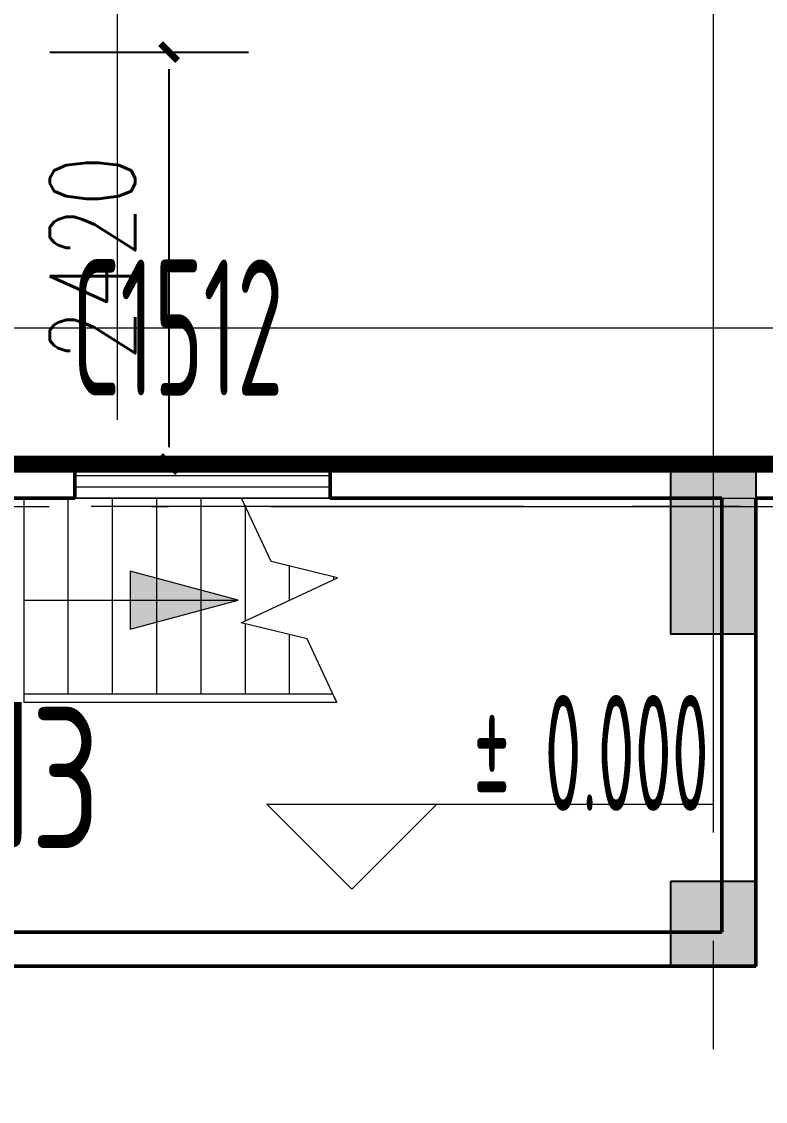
# Model space of a CAD drawing. Header units: metres. Extents: x 497148 to 498044, y 2998751 to 2999627.
# Drawn here: x 497775.37 to 497779.74, y 2999109.84 to 2999116.18 of the extents above; entities that cross this region are included whole.
import ezdxf

# ---------------------------------------------------------------- set-up
doc = ezdxf.new("R2010")
doc.units = ezdxf.units.M
for name, pattern in [('CENTER', [2, 1.25, -0.25, 0.25, -0.25]), ('DOTE', [2.4200000000000004, 2, -0.2, 0.02, -0.2]), ('ZQWS-轴网线', [4448, 2540, -636, 636, -636])]:
    doc.linetypes.add(name, pattern=pattern)
for name, color, linetype in [('A-WALL', 4, 'Continuous'), ('A-护栏', 13, 'Continuous'), ('A-楼板', 5, 'Continuous'), ('A-窗', 2, 'Continuous'), ('COLU', 2, 'Continuous'), ('DOTE', 1, 'CENTER'), ('PUB_DIM', 3, 'Continuous'), ('房间', 7, 'Continuous'), ('新建建筑', 2, 'Continuous')]:
    doc.layers.add(name, color=color, linetype=linetype)
for name, color, linetype, lineweight in [('A-WALL-可见线', 2, 'Continuous', 18), ('A-楼梯', 2, 'Continuous', 18), ('A-楼梯-面层线', 105, 'Continuous', 18), ('A-门窗号', 7, 'Continuous', 5), ('uBIM建-楼梯', 8, 'Continuous', 5), ('常规模型', 2, 'Continuous', 18), ('标高', 7, 'Continuous', 5), ('桁架-管廊', 6, 'Continuous', 0)]:
    doc.layers.add(name, color=color, linetype=linetype, lineweight=lineweight)
doc.layers.add('建筑轴线', color=1, linetype='DOTE', lineweight=15, plot=False)
doc.styles.add('_TCH_DIM_T3', font='SIMPLEX', dxfattribs={"width": 0.7058823529411765, "bigfont": 'GBCBIG'})
doc.styles.add('Hztxt-TSSDENG', font='TSSDENG', dxfattribs={"bigfont": 'Hztxt'})
doc.dimstyles.new('_TCH_ARCH&&200', dxfattribs={"dimscale": 2, "dimtxt": 280, "dimasz": 100, "dimexe": 200, "dimexo": 0, "dimgap": 100, "dimtad": 1, "dimdec": 0, "dimzin": 0, "dimdsep": 46, "dimtxsty": '_TCH_DIM_T3', "dimblk": '_ArchTick-2', "dimcen": 0.09, "dimdle": 200, "dimclrd": 256, "dimclre": 256, "dimclrt": 7, "dimazin": 2, "dimtfac": 1, "dimtdec": 0, "dimtix": 1, "dimtmove": 2, "dimatfit": 3, "dimfxl": 0, "dimtolj": 1, "dimtzin": 0, "dimarcsym": 0})

# ---------------------------------------------------------------- blocks, each defined once
blk = doc.blocks.new('新块')
at = {"layer": '建筑轴线', "ltscale": 3}
blk.add_lwpolyline([(497572.434313934, 2999113.332702593), (497785.434313934, 2999113.332702593), (497785.434313934, 2999077.832702593), (497572.434313934, 2999077.832702593)], close=True, dxfattribs=at)
at = {"layer": '新建建筑', "linetype": 'Continuous', "const_width": 0.1}
blk.add_lwpolyline([(497785.684313934, 2999077.582702593), (497572.184313934, 2999077.582702593), (497572.184313934, 2999113.582702593), (497785.684313934, 2999113.582702593)], close=True, dxfattribs=at)
at = {"layer": '桁架-管廊', "linetype": 'ByBlock', "ltscale": 0.2}
blk.add_lwpolyline([(497775.9343139335, 2999113.84316681), (497775.9343139336, 2999173.838465923), (497779.4343139341, 2999173.838465923), (497779.434313934, 2999113.84316681)], dxfattribs=at)
blk = doc.blocks.new('一层_dwg_一层-5204054-0_000平面图_118')
at = {"layer": 'COLU', "color": 0, "flags": 128}
for points in [[(237466.4961097577, 65529.47775273887), (237966.4961097577, 65529.47775273887), (237966.4961097577, 64529.47775273887), (237466.4961097577, 64529.47775273887)], [(237466.4961097575, 63079.46370994321), (237966.4961097575, 63079.46370994321), (237966.4961097575, 62579.46370994321), (237466.4961097575, 62579.46370994321)]]:
    blk.add_lwpolyline(points, close=True, dxfattribs=at)
blk = doc.blocks.new('一层_dwg-4685749-0_000平面图_118')
at = {"lineweight": 5}
h = blk.add_hatch(color=0, dxfattribs=at)
h.paths.add_polyline_path([(178893.7664674755, 10714.37364341245), (179393.7664674756, 10714.37364341245), (179393.7664674756, 11214.37364341245), (178893.7664674755, 11214.37364341245)], flags=0)
h.paths.add_polyline_path([(151568.7664674752, 10714.37364341291), (152068.7664674752, 10714.37364341291), (152068.7664674752, 11414.37364341292), (151568.7664674752, 11414.37364341292)], flags=0)
h.paths.add_polyline_path([(229893.7664674754, 10714.37364341291), (230393.7664674754, 10714.37364341291), (230393.7664674754, 11414.37364341292), (229893.7664674754, 11414.37364341292)], flags=0)
h.paths.add_polyline_path([(188068.7664674753, 10714.37364341291), (188068.7664674753, 11414.37364341292), (187568.7664674753, 11414.37364341292), (187568.7664674753, 10714.37364341291)], flags=0)
h.paths.add_polyline_path([(229743.7664674754, 10714.37364341291), (229743.7664674754, 11414.37364341292), (229243.7664674754, 11414.37364341292), (229243.7664674754, 10714.37364341291)], flags=0)
h.paths.add_polyline_path([(211568.7664674754, 10714.37364341291), (212068.7664674754, 10714.37364341291), (212068.7664674754, 11414.37364341292), (211568.7664674754, 11414.37364341292)], flags=0)
h.paths.add_polyline_path([(42068.76646747504, 10714.37364341291), (42568.76646747505, 10714.37364341291), (42568.76646747505, 11414.37364341292), (42068.76646747504, 11414.37364341292)], flags=0)
h.paths.add_polyline_path([(217568.7664674754, 10714.37364341291), (218068.7664674754, 10714.37364341291), (218068.7664674754, 11414.37364341292), (217568.7664674754, 11414.37364341292)], flags=0)
h.paths.add_polyline_path([(55568.76646747506, 10714.37364341291), (56068.76646747508, 10714.37364341291), (56068.76646747508, 11414.37364341292), (55568.76646747506, 11414.37364341292)], flags=0)
h.paths.add_polyline_path([(115568.7664674751, 10714.37364341291), (116068.7664674751, 10714.37364341291), (116068.7664674751, 11414.37364341292), (115568.7664674751, 11414.37364341292)], flags=0)
h.paths.add_polyline_path([(50068.76646747505, 10714.37364341291), (50068.76646747505, 11414.37364341292), (49568.76646747506, 11414.37364341292), (49568.76646747506, 10714.37364341291)], flags=0)
h.paths.add_polyline_path([(181568.7664674753, 10714.37364341291), (182068.7664674753, 10714.37364341291), (182068.7664674753, 11414.37364341292), (181568.7664674753, 11414.37364341292)], flags=0)
h.paths.add_polyline_path([(109743.7664674751, 10714.37364341291), (109743.7664674751, 11414.37364341292), (109243.7664674751, 11414.37364341292), (109243.7664674751, 10714.37364341291)], flags=0)
h.paths.add_polyline_path([(91568.7664674751, 10714.37364341291), (92068.7664674751, 10714.37364341291), (92068.7664674751, 11414.37364341292), (91568.7664674751, 11414.37364341292)], flags=0)
h.paths.add_polyline_path([(236068.7664674754, 10714.37364341291), (236068.7664674754, 11414.37364341292), (235568.7664674754, 11414.37364341292), (235568.7664674754, 10714.37364341291)], flags=0)
h.paths.add_polyline_path([(74068.76646747508, 10714.37364341291), (74068.76646747508, 11414.37364341292), (73568.76646747508, 11414.37364341292), (73568.76646747508, 10714.37364341291)], flags=0)
h.paths.add_polyline_path([(88568.7664674751, 10714.37364341291), (89068.76646747511, 10714.37364341291), (89068.76646747511, 11214.37364341292), (88568.7664674751, 11214.37364341292)], flags=0)
h.paths.add_polyline_path([(61568.76646747507, 10714.37364341291), (62068.76646747508, 10714.37364341291), (62068.76646747508, 11414.37364341292), (61568.76646747507, 11414.37364341292)], flags=0)
h.paths.add_polyline_path([(133568.7664674752, 10714.37364341291), (134068.7664674752, 10714.37364341291), (134068.7664674752, 11414.37364341292), (133568.7664674752, 11414.37364341292)], flags=0)
h.paths.add_polyline_path([(67568.76646747506, 10714.37364341291), (68068.76646747506, 10714.37364341291), (68068.76646747506, 11414.37364341292), (67568.76646747506, 11414.37364341292)], flags=0)
h.paths.add_polyline_path([(169568.7664674752, 10714.37364341291), (170068.7664674752, 10714.37364341291), (170068.7664674752, 11414.37364341292), (169568.7664674752, 11414.37364341292)], flags=0)
h.paths.add_polyline_path([(193568.7664674754, 10714.37364341291), (194068.7664674754, 10714.37364341291), (194068.7664674754, 11414.37364341292), (193568.7664674754, 11414.37364341292)], flags=0)
h.paths.add_polyline_path([(200068.7664674753, 10714.37364341291), (200068.7664674753, 11414.37364341292), (199568.7664674754, 11414.37364341292), (199568.7664674754, 10714.37364341291)], flags=0)
h.paths.add_polyline_path([(164068.7664674752, 10714.37364341291), (164068.7664674752, 11414.37364341292), (163568.7664674752, 11414.37364341292), (163568.7664674752, 10714.37364341291)], flags=0)
h.paths.add_polyline_path([(176393.7664674753, 10714.37364341291), (176393.7664674753, 11414.37364341292), (175893.7664674753, 11414.37364341292), (175893.7664674753, 10714.37364341291)], flags=0)
h.paths.add_polyline_path([(205868.7664674753, 10714.37364341291), (206368.7664674752, 10714.37364341291), (206368.7664674752, 11414.37364341292), (205868.7664674753, 11414.37364341292)], flags=0)
h.paths.add_polyline_path([(223568.7664674754, 10714.37364341291), (224068.7664674754, 10714.37364341291), (224068.7664674754, 11414.37364341292), (223568.7664674754, 11414.37364341292)], flags=0)
h.paths.add_polyline_path([(249568.7664674754, 10714.37364341291), (249568.7664674754, 11414.37364341292), (249068.7664674754, 11414.37364341292), (249068.7664674754, 10714.37364341291)], flags=0)
h.paths.add_polyline_path([(175743.7664674752, 10714.37364341291), (175743.7664674752, 11414.37364341292), (175243.7664674752, 11414.37364341292), (175243.7664674752, 10714.37364341291)], flags=0)
h.paths.add_polyline_path([(255568.7664674755, 10714.37364341291), (255568.7664674755, 11414.37364341292), (255068.7664674754, 11414.37364341292), (255068.7664674754, 10714.37364341291)], flags=0)
h.paths.add_polyline_path([(128068.7664674751, 10714.37364341291), (128068.7664674751, 11414.37364341292), (127568.7664674752, 11414.37364341292), (127568.7664674752, 10714.37364341291)], flags=0)
h.paths.add_polyline_path([(79568.76646747508, 10714.37364341291), (80068.76646747507, 10714.37364341291), (80068.76646747507, 11414.37364341292), (79568.76646747508, 11414.37364341292)], flags=0)
h.paths.add_polyline_path([(243568.7664674754, 10714.37364341291), (243568.7664674754, 11414.37364341292), (243068.7664674754, 11414.37364341292), (243068.7664674754, 10714.37364341291)], flags=0)
h.paths.add_polyline_path([(85568.76646747511, 10714.37364341291), (86068.7664674751, 10714.37364341291), (86068.7664674751, 11414.37364341292), (85568.76646747511, 11414.37364341292)], flags=0)
h.paths.add_polyline_path([(98068.76646747511, 10714.37364341293), (98068.76646747511, 11414.37364341294), (97568.76646747511, 11414.37364341294), (97568.76646747511, 10714.37364341293), (97686.14037143515, 10714.37364341293)], flags=0)
h.paths.add_polyline_path([(103568.7664674751, 10714.37364341293), (104068.7664674751, 10714.37364341293), (104068.7664674751, 11414.37364341294), (103568.7664674751, 11414.37364341294)], flags=0)
h.paths.add_polyline_path([(121568.766467475, 10714.37364341294), (122068.766467475, 10714.37364341294), (122068.766467475, 11414.37364341294), (121568.766467475, 11414.37364341294)], flags=0)
h.paths.add_polyline_path([(110393.7664674751, 10714.37364341294), (110393.7664674751, 11414.37364341294), (109893.7664674751, 11414.37364341294), (109893.7664674751, 10714.37364341294)], flags=0)
h.paths.add_polyline_path([(146068.7664674752, 10714.37364341295), (146068.7664674752, 11414.37364341295), (145568.7664674752, 11414.37364341295), (145568.7664674752, 10714.37364341295)], flags=0)
h.paths.add_polyline_path([(158068.7664674752, 10714.37364341295), (158068.7664674752, 11414.37364341295), (157568.7664674752, 11414.37364341295), (157568.7664674752, 10714.37364341295)], flags=0)
h.paths.add_polyline_path([(140068.7664674752, 10714.37364341295), (140068.7664674752, 11414.37364341295), (139568.7664674752, 11414.37364341295), (139568.7664674752, 10714.37364341295)], flags=0)
h.paths.add_polyline_path([(243568.7664674752, 13164.37364341227), (243568.7664674752, 13664.37364341227), (243068.7664674752, 13664.37364341227), (243068.7664674752, 13164.37364341227)], flags=0)
h.paths.add_polyline_path([(249068.7664674752, 13164.37364341227), (249568.7664674752, 13164.37364341227), (249568.7664674752, 13664.37364341227), (249068.7664674752, 13664.37364341227)], flags=0)
h.paths.add_polyline_path([(140068.766467475, 15214.37364341295), (140068.766467475, 15714.37364341295), (139568.7664674751, 15714.37364341295), (139568.7664674751, 15214.37364341295)], flags=0)
h.paths.add_polyline_path([(157568.7664674753, 15214.37364341295), (158068.7664674753, 15214.37364341295), (158068.7664674753, 15714.37364341295), (157568.7664674753, 15714.37364341295)], flags=0)
h.paths.add_polyline_path([(151568.7664674751, 15214.37364341295), (152068.7664674751, 15214.37364341295), (152068.7664674751, 15714.37364341295), (151568.7664674751, 15714.37364341295)], flags=0)
h.paths.add_polyline_path([(128068.766467475, 15214.37364341295), (128068.766467475, 15714.37364341295), (127568.766467475, 15714.37364341295), (127568.766467475, 15214.37364341295)], flags=0)
h.paths.add_polyline_path([(146068.7664674751, 15214.37364341295), (146068.7664674751, 15714.37364341295), (145568.766467475, 15714.37364341295), (145568.766467475, 15214.37364341295)], flags=0)
h.paths.add_polyline_path([(133568.766467475, 15214.37364341295), (134068.766467475, 15214.37364341295), (134068.766467475, 15714.37364341295), (133568.766467475, 15714.37364341295)], flags=0)
h.paths.add_polyline_path([(88568.7664674751, 18064.37364341292), (89068.76646747511, 18064.37364341292), (89068.76646747511, 18564.37364341292), (88568.7664674751, 18564.37364341292)], flags=0)
h.paths.add_polyline_path([(79718.76646747516, 18064.37364341292), (80068.76646747507, 18064.37364341292), (80068.76646747507, 18564.37364341292), (79568.76646747508, 18564.37364341292), (79568.76646747508, 18064.37364341292)], flags=0)
h.paths.add_polyline_path([(85568.76646747511, 18064.37364341292), (86068.7664674751, 18064.37364341292), (86068.7664674751, 18564.37364341292), (85568.76646747511, 18564.37364341292)], flags=0)
h.paths.add_polyline_path([(74068.76646747508, 18064.37364341293), (74068.76646747508, 18564.37364341293), (73568.76646747508, 18564.37364341293), (73568.76646747508, 18064.37364341293)], flags=0)
h.paths.add_polyline_path([(178893.7664674756, 18064.37364341294), (179393.7664674756, 18064.37364341294), (179393.7664674756, 18564.37364341294), (178893.7664674756, 18564.37364341294)], flags=0)
h.paths.add_polyline_path([(164068.7664674751, 18064.37364341295), (164068.7664674751, 18564.37364341295), (163568.7664674751, 18564.37364341295), (163568.7664674751, 18064.37364341295)], flags=0)
h.paths.add_polyline_path([(175243.7664674751, 18064.37364341295), (175743.7664674751, 18064.37364341295), (175743.7664674751, 18564.37364341295), (175243.7664674751, 18564.37364341295)], flags=0)
h.paths.add_polyline_path([(175893.7664674753, 18064.37364341295), (176393.7664674753, 18064.37364341295), (176393.7664674753, 18564.37364341295), (175893.7664674753, 18564.37364341295)], flags=0)
h.paths.add_polyline_path([(169568.7664674751, 18064.37364341299), (170068.7664674751, 18064.37364341299), (170068.7664674751, 18564.37364341299), (169568.7664674751, 18564.37364341299)], flags=0)
h.paths.add_polyline_path([(169568.7664674752, 20714.37364341298), (170068.7664674752, 20714.37364341298), (170068.7664674752, 21714.37364341298), (169568.7664674752, 21714.37364341298), (169568.7664674752, 21013.89584500883)], flags=0)
h.paths.add_polyline_path([(55568.76646747506, 20714.37364341298), (56068.76646747508, 20714.37364341298), (56068.76646747508, 21714.37364341298), (55568.76646747506, 21714.37364341298), (55568.76646747506, 21013.89584500883)], flags=0)
h.paths.add_polyline_path([(175743.7664674753, 20714.37364341298), (175743.7664674753, 21714.37364341298), (175243.7664674753, 21714.37364341298), (175243.7664674753, 20714.37364341298)], flags=0)
h.paths.add_polyline_path([(49568.76646747506, 20714.37364341298), (50068.76646747505, 20714.37364341298), (50068.76646747505, 21714.37364341298), (49568.76646747506, 21714.37364341298), (49568.76646747506, 21013.89584500883)], flags=0)
h.paths.add_polyline_path([(164068.7664674752, 20714.37364341298), (164068.7664674752, 21714.37364341298), (163568.7664674752, 21714.37364341298), (163568.7664674752, 20714.37364341298)], flags=0)
h.paths.add_polyline_path([(133568.7664674752, 20714.37364341298), (134068.7664674752, 20714.37364341298), (134068.7664674752, 21714.37364341298), (133568.7664674752, 21714.37364341298), (133568.7664674752, 21013.89584500883)], flags=0)
h.paths.add_polyline_path([(158068.7664674752, 20714.37364341298), (158068.7664674752, 21714.37364341298), (157568.7664674752, 21714.37364341298), (157568.7664674752, 20714.37364341298)], flags=0)
h.paths.add_polyline_path([(92068.7664674751, 20714.37364341298), (92068.7664674751, 21714.37364341298), (91568.7664674751, 21714.37364341298), (91568.7664674751, 20714.37364341298)], flags=0)
h.paths.add_polyline_path([(61568.76646747507, 20714.37364341298), (62068.76646747508, 20714.37364341298), (62068.76646747508, 21714.37364341298), (61568.76646747507, 21714.37364341298), (61568.76646747507, 21013.89584500883)], flags=0)
h.paths.add_polyline_path([(73568.76646747508, 20714.37364341298), (74068.76646747508, 20714.37364341298), (74068.76646747508, 21714.37364341298), (73568.76646747508, 21714.37364341298), (73568.76646747508, 21013.89584500883)], flags=0)
h.paths.add_polyline_path([(67568.76646747507, 20714.37364341298), (68068.76646747507, 20714.37364341298), (68068.76646747507, 21714.37364341298), (67568.76646747507, 21714.37364341298), (67568.76646747507, 21013.89584500883)], flags=0)
h.paths.add_polyline_path([(85568.76646747511, 20714.37364341298), (86068.7664674751, 20714.37364341298), (86068.7664674751, 21714.37364341298), (85568.76646747511, 21714.37364341298), (85568.76646747511, 21013.89584500883)], flags=0)
h.paths.add_polyline_path([(109743.7664674751, 20714.37364341298), (109743.7664674751, 21714.37364341298), (109243.7664674751, 21714.37364341298), (109243.7664674751, 20714.37364341298)], flags=0)
h.paths.add_polyline_path([(42068.76646747504, 20714.37364341298), (42568.76646747505, 20714.37364341298), (42568.76646747505, 21714.37364341298), (42068.76646747504, 21714.37364341298), (42068.76646747504, 21013.89584500883)], flags=0)
h.paths.add_polyline_path([(151568.7664674752, 20714.37364341298), (152068.7664674752, 20714.37364341298), (152068.7664674752, 21714.37364341298), (151568.7664674752, 21714.37364341298), (151568.7664674752, 21013.89584500883)], flags=0)
h.paths.add_polyline_path([(206368.7664674752, 20714.373643413), (206368.7664674752, 21714.37364341299), (205868.7664674753, 21714.37364341299), (205868.7664674753, 20714.373643413)], flags=0)
h.paths.add_polyline_path([(249068.7664674754, 20714.373643413), (249568.7664674754, 20714.373643413), (249568.7664674754, 21714.37364341299), (249068.7664674754, 21714.37364341299), (249068.7664674754, 21013.89584500883)], flags=0)
h.paths.add_polyline_path([(255568.7664674755, 20714.373643413), (255568.7664674755, 21714.37364341299), (255068.7664674754, 21714.37364341299), (255068.7664674754, 20714.373643413)], flags=0)
h.paths.add_polyline_path([(212068.7664674754, 20714.373643413), (212068.7664674754, 21714.37364341299), (211568.7664674754, 21714.37364341299), (211568.7664674754, 20714.373643413)], flags=0)
h.paths.add_polyline_path([(217568.7664674754, 20714.373643413), (218068.7664674754, 20714.373643413), (218068.7664674754, 21714.37364341299), (217568.7664674754, 21714.37364341299), (217568.7664674754, 21013.89584500883)], flags=0)
h.paths.add_polyline_path([(224068.7664674754, 20714.373643413), (224068.7664674754, 21714.37364341299), (223568.7664674754, 21714.37364341299), (223568.7664674754, 20714.373643413)], flags=0)
h.paths.add_polyline_path([(199568.7664674754, 20714.373643413), (200068.7664674753, 20714.373643413), (200068.7664674753, 21714.37364341299), (199568.7664674754, 21714.37364341299), (199568.7664674754, 21013.89584500883)], flags=0)
h.paths.add_polyline_path([(193568.7664674754, 20714.373643413), (194068.7664674754, 20714.373643413), (194068.7664674754, 21714.37364341299), (193568.7664674754, 21714.37364341299), (193568.7664674754, 21013.89584500883)], flags=0)
h.paths.add_polyline_path([(80068.76646747507, 20714.373643413), (80068.76646747507, 21714.37364341299), (79568.76646747508, 21714.37364341299), (79568.76646747508, 20714.373643413)], flags=0)
h.paths.add_polyline_path([(97686.14037143515, 20714.373643413), (98068.76646747511, 20714.373643413), (98068.76646747511, 21714.37364341299), (97568.76646747511, 21714.37364341299), (97568.76646747511, 20714.373643413)], flags=0)
h.paths.add_polyline_path([(116068.7664674751, 20714.373643413), (116068.7664674751, 21714.37364341299), (115568.7664674751, 21714.37364341299), (115568.7664674751, 20714.373643413)], flags=0)
h.paths.add_polyline_path([(104068.7664674751, 20714.373643413), (104068.7664674751, 21714.37364341299), (103568.7664674751, 21714.37364341299), (103568.7664674751, 20714.373643413)], flags=0)
h.paths.add_polyline_path([(181568.7664674753, 20714.373643413), (182068.7664674753, 20714.373643413), (182068.7664674753, 21714.37364341299), (181568.7664674753, 21714.37364341299), (181568.7664674753, 21013.89584500883)], flags=0)
h.paths.add_polyline_path([(188068.7664674753, 20714.373643413), (188068.7664674753, 21714.37364341299), (187568.7664674753, 21714.37364341299), (187568.7664674753, 20714.373643413)], flags=0)
h.paths.add_polyline_path([(235568.7664674754, 20714.373643413), (236068.7664674754, 20714.373643413), (236068.7664674754, 21714.37364341299), (235568.7664674754, 21714.37364341299), (235568.7664674754, 21013.89584500883)], flags=0)
h.paths.add_polyline_path([(229243.7664674754, 20714.373643413), (229743.7664674754, 20714.373643413), (229743.7664674754, 21714.37364341299), (229243.7664674754, 21714.37364341299), (229243.7664674754, 21013.89584500883)], flags=0)
h.paths.add_polyline_path([(139568.7664674752, 20714.373643413), (140068.7664674752, 20714.373643413), (140068.7664674752, 21714.37364341299), (139568.7664674752, 21714.37364341299), (139568.7664674752, 21013.89584500883)], flags=0)
h.paths.add_polyline_path([(230393.7664674754, 20714.373643413), (230393.7664674754, 21714.37364341299), (229893.7664674754, 21714.37364341299), (229893.7664674754, 20714.373643413)], flags=0)
h.paths.add_polyline_path([(110393.7664674751, 20714.373643413), (110393.7664674751, 21714.37364341299), (109893.7664674751, 21714.37364341299), (109893.7664674751, 20714.373643413)], flags=0)
h.paths.add_polyline_path([(243068.7664674754, 20714.373643413), (243568.7664674754, 20714.373643413), (243568.7664674754, 21714.37364341299), (243068.7664674754, 21714.37364341299), (243068.7664674754, 21013.89584500883)], flags=0)
h.paths.add_polyline_path([(122068.766467475, 20714.373643413), (122068.766467475, 21714.37364341299), (121568.766467475, 21714.37364341299), (121568.766467475, 20714.373643413)], flags=0)
h.paths.add_polyline_path([(128068.766467475, 20714.373643413), (128068.766467475, 21714.37364341299), (127568.766467475, 21714.37364341299), (127568.766467475, 20714.373643413)], flags=0)
h.paths.add_polyline_path([(176393.7664674753, 20714.373643413), (176393.7664674753, 21714.37364341301), (175893.7664674753, 21714.37364341301), (175893.7664674753, 20714.373643413)], flags=0)
h.paths.add_polyline_path([(145568.7664674752, 20714.373643413), (146068.7664674752, 20714.373643413), (146068.7664674752, 21714.37364341301), (145568.7664674752, 21714.37364341301), (145568.7664674752, 21013.89584500883)], flags=0)
h.paths.add_polyline_path([(206368.7664674752, 23189.37364341294), (206368.7664674752, 24839.37364341293), (205868.7664674751, 24839.37364341293), (205868.7664674751, 23189.37364341294)], flags=0)
h.paths.add_polyline_path([(199568.7664674752, 23189.37364341294), (200068.7664674753, 23189.37364341294), (200068.7664674753, 24839.37364341293), (199568.7664674752, 24839.37364341293)], flags=0)
h.paths.add_polyline_path([(194068.7664674753, 23189.37364341294), (194068.7664674753, 24839.37364341293), (193568.7664674753, 24839.37364341293), (193568.7664674753, 23189.37364341294)], flags=0)
h.paths.add_polyline_path([(229043.7664674753, 23564.37364341293), (229743.7664674753, 23564.37364341293), (229743.7664674753, 24264.37364341292), (229043.7664674753, 24264.37364341292)], flags=0)
h.paths.add_polyline_path([(224168.7664674752, 23564.37364341293), (224168.7664674752, 24264.37364341292), (223468.7664674752, 24264.37364341292), (223468.7664674752, 23564.37364341293)], flags=0)
h.paths.add_polyline_path([(217468.7664674751, 23564.37364341293), (218168.766467475, 23564.37364341293), (218168.766467475, 24264.37364341292), (217468.7664674751, 24264.37364341292)], flags=0)
h.paths.add_polyline_path([(212168.7664674752, 23564.37364341293), (212168.7664674752, 24264.37364341292), (211468.7664674753, 24264.37364341292), (211468.7664674753, 23564.37364341293)], flags=0)
h.paths.add_polyline_path([(230593.7664674753, 23564.37364341583), (230593.7664674753, 24264.37364341583), (229893.7664674753, 24264.37364341583), (229893.7664674753, 23564.37364341583)], flags=0)
h.paths.add_polyline_path([(187543.7664674752, 24289.37364341293), (188093.7664674752, 24289.37364341293), (188093.7664674752, 24839.37364341293), (187543.7664674752, 24839.37364341293)], flags=0)
h.paths.add_polyline_path([(182093.7664674752, 24289.37364341293), (182093.7664674752, 24839.37364341293), (181543.7664674752, 24839.37364341293), (181543.7664674752, 24289.37364341293)], flags=0)
h.paths.add_polyline_path([(104093.7664674751, 24289.37364341294), (104093.7664674751, 24839.37364341293), (103543.7664674751, 24839.37364341293), (103543.7664674751, 24289.37364341294)], flags=0)
h.paths.add_polyline_path([(109893.7664674751, 24289.37364341294), (110443.7664674751, 24289.37364341294), (110443.7664674751, 24839.37364341293), (109893.7664674751, 24839.37364341293)], flags=0)
h.paths.add_polyline_path([(121543.7664674752, 24289.37364341294), (122093.7664674751, 24289.37364341294), (122093.7664674751, 24839.37364341293), (121543.7664674752, 24839.37364341293)], flags=0)
h.paths.add_polyline_path([(97686.14037143515, 24289.37364341294), (98093.76646747511, 24289.37364341294), (98093.76646747511, 24839.37364341293), (97543.76646747513, 24839.37364341293), (97543.76646747513, 24289.37364341294)], flags=0)
h.paths.add_polyline_path([(163543.7664674752, 24289.37364341294), (164093.7664674752, 24289.37364341294), (164093.7664674752, 24839.37364341293), (163543.7664674752, 24839.37364341293)], flags=0)
h.paths.add_polyline_path([(175193.7664674753, 24289.37364341294), (175743.7664674753, 24289.37364341294), (175743.7664674753, 24839.37364341293), (175193.7664674753, 24839.37364341293)], flags=0)
h.paths.add_polyline_path([(133543.7664674751, 24289.37364341294), (134093.7664674752, 24289.37364341294), (134093.7664674752, 24839.37364341293), (133543.7664674751, 24839.37364341293)], flags=0)
h.paths.add_polyline_path([(175893.7664674753, 24289.37364341294), (176443.7664674753, 24289.37364341294), (176443.7664674753, 24839.37364341293), (175893.7664674753, 24839.37364341293)], flags=0)
h.paths.add_polyline_path([(146093.7664674752, 24289.37364341294), (146093.7664674752, 24839.37364341293), (145543.7664674752, 24839.37364341293), (145543.7664674752, 24289.37364341294)], flags=0)
h.paths.add_polyline_path([(80093.7664674751, 24289.37364341294), (80093.7664674751, 24839.37364341293), (79543.76646747511, 24839.37364341293), (79543.76646747511, 24289.37364341294)], flags=0)
h.paths.add_polyline_path([(85543.7664674751, 24289.37364341294), (86093.76646747511, 24289.37364341294), (86093.76646747511, 24839.37364341293), (85543.7664674751, 24839.37364341293)], flags=0)
h.paths.add_polyline_path([(128093.7664674752, 24289.37364341294), (128093.7664674752, 24839.37364341293), (127543.7664674751, 24839.37364341293), (127543.7664674751, 24289.37364341294)], flags=0)
h.paths.add_polyline_path([(151543.7664674752, 24289.37364341294), (152093.7664674752, 24289.37364341294), (152093.7664674752, 24839.37364341293), (151543.7664674752, 24839.37364341293)], flags=0)
h.paths.add_polyline_path([(109193.7664674751, 24289.37364341294), (109743.7664674751, 24289.37364341294), (109743.7664674751, 24839.37364341293), (109193.7664674751, 24839.37364341293)], flags=0)
h.paths.add_polyline_path([(169543.7664674752, 24289.37364341295), (170093.7664674752, 24289.37364341295), (170093.7664674752, 24839.37364341295), (169543.7664674752, 24839.37364341295)], flags=0)
h.paths.add_polyline_path([(140093.7664674752, 24289.37364341295), (140093.7664674752, 24839.37364341295), (139543.7664674752, 24839.37364341295), (139543.7664674752, 24289.37364341295)], flags=0)
h.paths.add_polyline_path([(157543.7664674752, 24289.37364341295), (158093.7664674752, 24289.37364341295), (158093.7664674752, 24839.37364341295), (157543.7664674752, 24839.37364341295)], flags=0)
h.paths.add_polyline_path([(91543.76646747511, 24289.37364341295), (92093.7664674751, 24289.37364341295), (92093.7664674751, 24839.37364341295), (91543.76646747511, 24839.37364341295)], flags=0)
h.paths.add_polyline_path([(115543.7664674751, 24289.37364341295), (116093.7664674751, 24289.37364341295), (116093.7664674751, 24839.37364341295), (115543.7664674751, 24839.37364341295)], flags=0)
h.paths.add_polyline_path([(235543.7664674755, 27439.3736434129), (236093.7664674755, 27439.3736434129), (236093.7664674755, 27989.3736434129), (235543.7664674755, 27989.3736434129)], flags=0)
h.paths.add_polyline_path([(243043.7664674755, 27439.3736434129), (243593.7664674754, 27439.3736434129), (243593.7664674754, 27989.3736434129), (243043.7664674755, 27989.3736434129)], flags=0)
h.paths.add_polyline_path([(249593.7664674755, 27439.3736434129), (249593.7664674755, 27989.3736434129), (249043.7664674755, 27989.3736434129), (249043.7664674755, 27439.3736434129)], flags=0)
h.paths.add_polyline_path([(62093.76646747501, 27439.37364341294), (62093.76646747501, 27989.37364341294), (61543.76646747503, 27989.37364341294), (61543.76646747503, 27439.37364341294)], flags=0)
h.paths.add_polyline_path([(64568.76646747502, 27439.37364341294), (65118.76646747503, 27439.37364341294), (65118.76646747503, 27989.37364341294), (64568.76646747502, 27989.37364341294)], flags=0)
h.paths.add_polyline_path([(56093.76646747508, 27439.37364341294), (56093.76646747508, 27989.37364341294), (55543.76646747507, 27989.37364341294), (55543.76646747507, 27439.37364341294)], flags=0)
h.paths.add_polyline_path([(50093.76646747506, 27439.37364341294), (50093.76646747506, 27989.37364341294), (49558.76646747514, 27989.37364341294), (49558.76646747514, 27439.37364341294)], flags=0)
h.paths.add_polyline_path([(255568.7664674753, 27464.37364341294), (255568.7664674753, 27964.37364341293), (254768.7664674754, 27964.37364341293), (254768.7664674754, 27464.37364341294)], flags=0)
h.paths.add_polyline_path([(42578.76646747513, 27464.37364341294), (42578.76646747513, 27964.37364341295), (42068.76646747504, 27964.37364341295), (42068.76646747504, 27464.37364341294)], flags=0)
h.paths.add_polyline_path([(243593.7664674754, 34739.37364341291), (243593.7664674754, 35289.3736434129), (243043.7664674755, 35289.3736434129), (243043.7664674755, 34739.37364341291)], flags=0)
h.paths.add_polyline_path([(249043.7664674755, 34739.37364341291), (249593.7664674755, 34739.37364341291), (249593.7664674755, 35289.3736434129), (249043.7664674755, 35289.3736434129)], flags=0)
h.paths.add_polyline_path([(236093.7664674755, 34739.37364341291), (236093.7664674755, 35289.3736434129), (235543.7664674755, 35289.3736434129), (235543.7664674755, 34739.37364341291)], flags=0)
h.paths.add_polyline_path([(64568.76646747502, 34739.37364341295), (65118.76646747503, 34739.37364341295), (65118.76646747503, 35289.37364341295), (64568.76646747502, 35289.37364341295)], flags=0)
h.paths.add_polyline_path([(55543.76646747507, 34739.37364341295), (56093.76646747508, 34739.37364341295), (56093.76646747508, 35289.37364341295), (55543.76646747507, 35289.37364341295)], flags=0)
h.paths.add_polyline_path([(49558.76646747514, 34739.37364341295), (50093.76646747506, 34739.37364341295), (50093.76646747506, 35289.37364341295), (49558.76646747514, 35289.37364341295), (49558.76646747514, 35274.37364341288)], flags=0)
h.paths.add_polyline_path([(61543.76646747503, 34739.37364341295), (62093.76646747501, 34739.37364341295), (62093.76646747501, 35289.37364341295), (61543.76646747503, 35289.37364341295)], flags=0)
h.paths.add_polyline_path([(42578.76646747513, 34764.37364341294), (42578.76646747513, 35264.37364341294), (42068.76646747504, 35264.37364341294), (42068.76646747504, 34764.37364341294)], flags=0)
h.paths.add_polyline_path([(255568.7664674753, 34764.37364341294), (255568.7664674753, 35264.37364341295), (254768.7664674754, 35264.37364341295), (254768.7664674754, 34764.37364341294)], flags=0)
h.paths.add_polyline_path([(229768.7664674755, 37589.37364341292), (229768.7664674755, 38139.37364341292), (229218.7664674755, 38139.37364341292), (229218.7664674755, 37589.37364341292)], flags=0)
h.paths.add_polyline_path([(187543.7664674754, 37589.37364341292), (188093.7664674754, 37589.37364341292), (188093.7664674754, 38139.37364341292), (187543.7664674754, 38139.37364341292)], flags=0)
h.paths.add_polyline_path([(236093.7664674755, 37589.37364341292), (236093.7664674755, 38139.37364341292), (235543.7664674755, 38139.37364341292), (235543.7664674755, 37589.37364341292)], flags=0)
h.paths.add_polyline_path([(212093.7664674754, 37589.37364341292), (212093.7664674754, 38139.37364341292), (211543.7664674754, 38139.37364341292), (211543.7664674754, 37589.37364341292)], flags=0)
h.paths.add_polyline_path([(182093.7664674754, 37589.37364341292), (182093.7664674754, 38139.37364341292), (181543.7664674754, 38139.37364341292), (181543.7664674754, 37589.37364341292)], flags=0)
h.paths.add_polyline_path([(243593.7664674754, 37589.37364341292), (243593.7664674754, 38139.37364341292), (243043.7664674755, 38139.37364341292), (243043.7664674755, 37589.37364341292)], flags=0)
h.paths.add_polyline_path([(230418.7664674755, 37589.37364341292), (230418.7664674755, 38139.37364341292), (229868.7664674755, 38139.37364341292), (229868.7664674755, 37589.37364341292)], flags=0)
h.paths.add_polyline_path([(199543.7664674754, 37589.37364341292), (200093.7664674754, 37589.37364341292), (200093.7664674754, 38139.37364341292), (199543.7664674754, 38139.37364341292)], flags=0)
h.paths.add_polyline_path([(249043.7664674755, 37589.37364341292), (249593.7664674755, 37589.37364341292), (249593.7664674755, 38139.37364341292), (249043.7664674755, 38139.37364341292)], flags=0)
h.paths.add_polyline_path([(205843.7664674754, 37589.37364341292), (206393.7664674753, 37589.37364341292), (206393.7664674753, 38139.37364341292), (205843.7664674754, 38139.37364341292)], flags=0)
h.paths.add_polyline_path([(223543.7664674755, 37589.37364341292), (224093.7664674754, 37589.37364341292), (224093.7664674754, 38139.37364341292), (223543.7664674755, 38139.37364341292)], flags=0)
h.paths.add_polyline_path([(218093.7664674754, 37589.37364341292), (218093.7664674754, 38139.37364341292), (217543.7664674754, 38139.37364341292), (217543.7664674754, 37589.37364341292)], flags=0)
h.paths.add_polyline_path([(194093.7664674754, 37589.37364341292), (194093.7664674754, 38139.37364341292), (193543.7664674754, 38139.37364341292), (193543.7664674754, 37589.37364341292)], flags=0)
h.paths.add_polyline_path([(163543.7664674753, 37589.37364341293), (164093.7664674752, 37589.37364341293), (164093.7664674752, 38139.37364341292), (163543.7664674753, 38139.37364341292)], flags=0)
h.paths.add_polyline_path([(157543.7664674753, 37589.37364341293), (158093.7664674753, 37589.37364341293), (158093.7664674753, 38139.37364341292), (157543.7664674753, 38139.37364341292)], flags=0)
h.paths.add_polyline_path([(176443.7664674755, 37589.37364341293), (176443.7664674755, 38139.37364341292), (175893.7664674755, 38139.37364341292), (175893.7664674755, 37589.37364341293)], flags=0)
h.paths.add_polyline_path([(146093.7664674752, 37589.37364341293), (146093.7664674752, 38139.37364341292), (145543.7664674752, 38139.37364341292), (145543.7664674752, 37589.37364341293)], flags=0)
h.paths.add_polyline_path([(169543.7664674752, 37589.37364341293), (170093.7664674752, 37589.37364341293), (170093.7664674752, 38139.37364341292), (169543.7664674752, 38139.37364341292)], flags=0)
h.paths.add_polyline_path([(139543.7664674752, 37589.37364341295), (140093.7664674752, 37589.37364341295), (140093.7664674752, 38139.37364341294), (139543.7664674752, 38139.37364341294)], flags=0)
h.paths.add_polyline_path([(91543.76646747511, 37589.37364341295), (92093.7664674751, 37589.37364341295), (92093.7664674751, 38139.37364341294), (91543.76646747511, 38139.37364341294)], flags=0)
h.paths.add_polyline_path([(97543.76646747517, 37589.37364341295), (98093.76646747516, 37589.37364341295), (98093.76646747516, 38139.37364341294), (97543.76646747517, 38139.37364341294)], flags=0)
h.paths.add_polyline_path([(80093.76646747516, 37589.37364341295), (80093.76646747516, 38139.37364341294), (79543.76646747514, 38139.37364341294), (79543.76646747514, 37589.37364341295)], flags=0)
h.paths.add_polyline_path([(115543.7664674752, 37589.37364341295), (116093.7664674752, 37589.37364341295), (116093.7664674752, 38139.37364341294), (115543.7664674752, 38139.37364341294)], flags=0)
h.paths.add_polyline_path([(134093.7664674752, 37589.37364341295), (134093.7664674752, 38139.37364341294), (133543.7664674752, 38139.37364341294), (133543.7664674752, 37589.37364341295)], flags=0)
h.paths.add_polyline_path([(85543.7664674751, 37589.37364341295), (86093.76646747511, 37589.37364341295), (86093.76646747511, 38139.37364341294), (85543.7664674751, 38139.37364341294)], flags=0)
h.paths.add_polyline_path([(104093.7664674752, 37589.37364341295), (104093.7664674752, 38139.37364341296), (103543.7664674752, 38139.37364341296), (103543.7664674752, 37589.37364341295)], flags=0)
h.paths.add_polyline_path([(109743.7664674751, 37589.37364341295), (109743.7664674751, 38139.37364341296), (109193.7664674751, 38139.37364341296), (109193.7664674751, 37589.37364341295)], flags=0)
h.paths.add_polyline_path([(56093.76646747508, 37589.37364341295), (56093.76646747508, 38139.37364341296), (55543.76646747507, 38139.37364341296), (55543.76646747507, 37589.37364341295)], flags=0)
h.paths.add_polyline_path([(73543.76646747514, 37589.37364341295), (74093.76646747514, 37589.37364341295), (74093.76646747514, 38139.37364341296), (73543.76646747514, 38139.37364341296)], flags=0)
h.paths.add_polyline_path([(50093.76646747506, 37589.37364341295), (50093.76646747506, 38139.37364341296), (49558.76646747514, 38139.37364341296), (49558.76646747514, 37589.37364341295)], flags=0)
h.paths.add_polyline_path([(127543.7664674752, 37589.37364341295), (128093.7664674752, 37589.37364341295), (128093.7664674752, 38139.37364341296), (127543.7664674752, 38139.37364341296)], flags=0)
h.paths.add_polyline_path([(122093.7664674751, 37589.37364341295), (122093.7664674751, 38139.37364341296), (121543.7664674751, 38139.37364341296), (121543.7664674751, 37589.37364341295)], flags=0)
h.paths.add_polyline_path([(110443.7664674752, 37589.37364341295), (110443.7664674752, 38139.37364341296), (109893.7664674752, 38139.37364341296), (109893.7664674752, 37589.37364341295)], flags=0)
h.paths.add_polyline_path([(175743.7664674753, 37589.37364341295), (175743.7664674753, 38139.37364341296), (175193.7664674753, 38139.37364341296), (175193.7664674753, 37589.37364341295)], flags=0)
h.paths.add_polyline_path([(152093.7664674752, 37589.37364341295), (152093.7664674752, 38139.37364341296), (151543.7664674752, 38139.37364341296), (151543.7664674752, 37589.37364341295)], flags=0)
h.paths.add_polyline_path([(68093.76646747513, 37589.37364341295), (68093.76646747513, 38139.37364341296), (67543.76646747513, 38139.37364341296), (67543.76646747513, 37589.37364341295)], flags=0)
h.paths.add_polyline_path([(62093.76646747507, 37589.37364341295), (62093.76646747507, 38139.37364341296), (61543.76646747508, 38139.37364341296), (61543.76646747508, 37589.37364341295)], flags=0)
h.paths.add_polyline_path([(42578.76646747513, 37614.37364341295), (42578.76646747513, 38114.37364341295), (42068.76646747504, 38114.37364341295), (42068.76646747504, 37614.37364341295)], flags=0)
h.paths.add_polyline_path([(255568.7664674753, 37614.37364341295), (255568.7664674753, 38114.37364341295), (254768.7664674754, 38114.37364341295), (254768.7664674754, 37614.37364341295)], flags=0)
h.paths.add_polyline_path([(243068.7664674752, 43764.35960061727), (243568.7664674752, 43764.35960061727), (243568.7664674752, 44264.35960061727), (243068.7664674752, 44264.35960061727), (243068.7664674752, 43864.3596006173)], flags=0)
h.paths.add_polyline_path([(249068.7664674752, 43764.35960061727), (249568.7664674752, 43764.35960061727), (249568.7664674752, 44264.35960061727), (249068.7664674752, 44264.35960061727)], flags=0)
h.paths.add_polyline_path([(255568.7664674755, 45714.37364341292), (255568.7664674755, 46714.37364341293), (255068.7664674754, 46714.37364341293), (255068.7664674754, 45714.37364341292)], flags=0)
h.paths.add_polyline_path([(249068.7664674754, 45714.37364341292), (249568.7664674754, 45714.37364341292), (249568.7664674754, 46714.37364341293), (249068.7664674754, 46714.37364341293)], flags=0)
h.paths.add_polyline_path([(243568.7664674754, 45714.37364341292), (243568.7664674754, 46714.37364341293), (243068.7664674754, 46714.37364341293), (243068.7664674754, 45714.37364341292)], flags=0)
h.paths.add_polyline_path([(187568.7664674753, 45714.37364341292), (188068.7664674753, 45714.37364341292), (188068.7664674753, 46714.37364341293), (187568.7664674753, 46714.37364341293)], flags=0)
h.paths.add_polyline_path([(182068.7664674753, 45714.37364341292), (182068.7664674753, 46714.37364341293), (181568.7664674753, 46714.37364341293), (181568.7664674753, 45714.37364341292)], flags=0)
h.paths.add_polyline_path([(229893.7664674754, 45714.37364341292), (230393.7664674754, 45714.37364341292), (230393.7664674754, 46714.37364341293), (229893.7664674754, 46714.37364341293)], flags=0)
h.paths.add_polyline_path([(229243.7664674754, 45714.37364341292), (229743.7664674754, 45714.37364341292), (229743.7664674754, 46714.37364341293), (229243.7664674754, 46714.37364341293)], flags=0)
h.paths.add_polyline_path([(236068.7664674754, 45714.37364341292), (236068.7664674754, 46714.37364341293), (235568.7664674754, 46714.37364341293), (235568.7664674754, 45714.37364341292)], flags=0)
h.paths.add_polyline_path([(212068.7664674754, 45714.37364341292), (212068.7664674754, 46714.37364341293), (211568.7664674754, 46714.37364341293), (211568.7664674754, 45714.37364341292)], flags=0)
h.paths.add_polyline_path([(193568.7664674754, 45714.37364341292), (194068.7664674754, 45714.37364341292), (194068.7664674754, 46714.37364341293), (193568.7664674754, 46714.37364341293)], flags=0)
h.paths.add_polyline_path([(199568.7664674754, 45714.37364341292), (200068.7664674753, 45714.37364341292), (200068.7664674753, 46714.37364341293), (199568.7664674754, 46714.37364341293)], flags=0)
h.paths.add_polyline_path([(205868.7664674753, 45714.37364341292), (206368.7664674752, 45714.37364341292), (206368.7664674752, 46714.37364341293), (205868.7664674753, 46714.37364341293)], flags=0)
h.paths.add_polyline_path([(223568.7664674754, 45714.37364341292), (224068.7664674754, 45714.37364341292), (224068.7664674754, 46714.37364341293), (223568.7664674754, 46714.37364341293)], flags=0)
h.paths.add_polyline_path([(218068.7664674754, 45714.37364341292), (218068.7664674754, 46714.37364341293), (217568.7664674754, 46714.37364341293), (217568.7664674754, 45714.37364341292)], flags=0)
h.paths.add_polyline_path([(146068.7664674752, 45714.37364341293), (146068.7664674752, 46714.37364341293), (145568.7664674752, 46714.37364341293), (145568.7664674752, 45714.37364341293)], flags=0)
h.paths.add_polyline_path([(176393.7664674753, 45714.37364341293), (176393.7664674753, 46714.37364341293), (175893.7664674753, 46714.37364341293), (175893.7664674753, 45714.37364341293)], flags=0)
h.paths.add_polyline_path([(49568.76646747506, 45714.37364341296), (50068.76646747505, 45714.37364341296), (50068.76646747505, 46714.37364341297), (49568.76646747506, 46714.37364341297)], flags=0)
h.paths.add_polyline_path([(42068.76646747504, 45714.37364341296), (42568.76646747505, 45714.37364341296), (42568.76646747505, 46714.37364341297), (42068.76646747504, 46714.37364341297)], flags=0)
h.paths.add_polyline_path([(163568.7664674752, 45714.37364341296), (164068.7664674752, 45714.37364341296), (164068.7664674752, 46714.37364341297), (163568.7664674752, 46714.37364341297)], flags=0)
h.paths.add_polyline_path([(170068.7664674752, 45714.37364341296), (170068.7664674752, 46714.37364341297), (169568.7664674752, 46714.37364341297), (169568.7664674752, 45714.37364341296)], flags=0)
h.paths.add_polyline_path([(91568.7664674751, 45714.37364341296), (92068.7664674751, 45714.37364341296), (92068.7664674751, 46714.37364341297), (91568.7664674751, 46714.37364341297)], flags=0)
h.paths.add_polyline_path([(121568.766467475, 45714.37364341296), (122068.766467475, 45714.37364341296), (122068.766467475, 46714.37364341297), (121568.766467475, 46714.37364341297)], flags=0)
h.paths.add_polyline_path([(128068.766467475, 45714.37364341296), (128068.766467475, 46714.37364341297), (127568.766467475, 46714.37364341297), (127568.766467475, 45714.37364341296)], flags=0)
h.paths.add_polyline_path([(103568.7664674751, 45714.37364341296), (104068.7664674751, 45714.37364341296), (104068.7664674751, 46714.37364341297), (103568.7664674751, 46714.37364341297)], flags=0)
h.paths.add_polyline_path([(74068.76646747508, 45714.37364341296), (74068.76646747508, 46714.37364341297), (73568.76646747508, 46714.37364341297), (73568.76646747508, 45714.37364341296)], flags=0)
h.paths.add_polyline_path([(86068.7664674751, 45714.37364341296), (86068.7664674751, 46714.37364341297), (85568.76646747511, 46714.37364341297), (85568.76646747511, 45714.37364341296)], flags=0)
h.paths.add_polyline_path([(157568.7664674752, 45714.37364341296), (158068.7664674752, 45714.37364341296), (158068.7664674752, 46714.37364341297), (157568.7664674752, 46714.37364341297)], flags=0)
h.paths.add_polyline_path([(110393.7664674751, 45714.37364341296), (110393.7664674751, 46714.37364341297), (109893.7664674751, 46714.37364341297), (109893.7664674751, 45714.37364341296)], flags=0)
h.paths.add_polyline_path([(68068.76646747507, 45714.37364341296), (68068.76646747507, 46714.37364341297), (67568.76646747507, 46714.37364341297), (67568.76646747507, 45714.37364341296)], flags=0)
h.paths.add_polyline_path([(175743.7664674753, 45714.37364341296), (175743.7664674753, 46714.37364341297), (175243.7664674753, 46714.37364341297), (175243.7664674753, 45714.37364341296)], flags=0)
h.paths.add_polyline_path([(61568.76646747507, 45714.37364341296), (62068.76646747508, 45714.37364341296), (62068.76646747508, 46714.37364341297), (61568.76646747507, 46714.37364341297)], flags=0)
h.paths.add_polyline_path([(80068.76646747507, 45714.37364341296), (80068.76646747507, 46714.37364341297), (79568.76646747508, 46714.37364341297), (79568.76646747508, 45714.37364341296)], flags=0)
h.paths.add_polyline_path([(133568.7664674752, 45714.37364341296), (134068.7664674752, 45714.37364341296), (134068.7664674752, 46714.37364341297), (133568.7664674752, 46714.37364341297)], flags=0)
h.paths.add_polyline_path([(97568.76646747511, 45714.37364341296), (98068.76646747511, 45714.37364341296), (98068.76646747511, 46714.37364341297), (97568.76646747511, 46714.37364341297)], flags=0)
h.paths.add_polyline_path([(55568.76646747506, 45714.37364341296), (56068.76646747508, 45714.37364341296), (56068.76646747508, 46714.37364341297), (55568.76646747506, 46714.37364341297)], flags=0)
h.paths.add_polyline_path([(139568.7664674752, 45714.37364341296), (140068.7664674752, 45714.37364341296), (140068.7664674752, 46714.37364341297), (139568.7664674752, 46714.37364341297)], flags=0)
h.paths.add_polyline_path([(109243.7664674751, 45714.37364341296), (109743.7664674751, 45714.37364341296), (109743.7664674751, 46714.37364341297), (109243.7664674751, 46714.37364341297)], flags=0)
h.paths.add_polyline_path([(115568.7664674751, 45714.37364341296), (116068.7664674751, 45714.37364341296), (116068.7664674751, 46714.37364341297), (115568.7664674751, 46714.37364341297)], flags=0)
h.paths.add_polyline_path([(152068.7664674752, 45714.37364341296), (152068.7664674752, 46714.37364341297), (151568.7664674752, 46714.37364341297), (151568.7664674752, 45714.37364341296)], flags=0)
at = {"color": 0}
blk.add_blockref('一层_dwg_一层-5204054-0_000平面图_118', (11602.27035771753, -18815.104109326), dxfattribs=at)
blk = doc.blocks.new('双扇平开 - C1512-4985853-0_000平面图_118')
at = {"color": 0, "lineweight": 50}
for p, q in [((-750.0000000000082, -100), (-750.0000000000082, 100)), ((749.9999999999931, 100), (749.9999999999931, -100))]:
    blk.add_line(p, q, dxfattribs=at)
at = {"color": 0, "lineweight": 18}
for p, q in [((-750.0000000000082, 100), (749.9999999999931, 100)), ((-750.0000000000082, 33.33333333332499), (749.9999999999931, 33.33333333332499)), ((-750.0000000000082, -33.33333333333751), (749.9999999999931, -33.33333333333751)), ((749.9999999999931, -100), (-750.0000000000082, -100))]:
    blk.add_line(p, q, dxfattribs=at)
blk = doc.blocks.new('顶部扶栏类型 - 顶部扶栏_内部_-4783854-0_000平面图_118')
at = {"layer": 'A-护栏', "lineweight": 13}
for p, q in [((156642.0301551673, 61567.0600816591), (156642.0301551673, 61517.06008165909)), ((156642.0301551673, 61567.0600816591), (158458.3128440893, 61567.06008165907)), ((158481.628226997, 61517.06008165907), (158458.3128440893, 61567.06008165908)), ((156642.0301551673, 61517.06008165909), (158481.628226997, 61517.06008165907))]:
    blk.add_line(p, q, dxfattribs=at)
blk = doc.blocks.new('高程点 - 高程点-标准-4143835-0_000平面图_118')
at = {"layer": '标高', "lineweight": 9}
for p, q in [((-2.499999999999964, 2.499999999999977), (10.60063040656261, 2.499999999999998)), ((-5.287437154777308e-16, 5.287437154777308e-16), (-2.499999999999964, 2.499999999999977)), ((2.888365209773218e-18, -2.888365209776505e-18), (2.49999999999999, 2.499999999999985))]:
    blk.add_line(p, q, dxfattribs=at)
blk = doc.blocks.new('_ArchTick-2')
at = {"color": 0, "linetype": 'ByBlock', "const_width": 0.4}
blk.add_lwpolyline([(-0.5, -0.5), (0.5, 0.5)], dxfattribs=at)
blk = doc.blocks.new('*D213')
at = {"layer": 'Defpoints', "color": 0, "transparency": 16777216}
for p in [(-230562.103305706, 235346.2586778529), (-229862.1033057056, 235346.2586778529), (-230562.103305706, 232926.2586778529)]:
    blk.add_point(p, dxfattribs=at)
at = {"layer": 'PUB_DIM', "lineweight": -2, "transparency": 16777216}
for p, q in [((-230562.103305706, 235346.2586778529), (-229395.436639039, 235346.2586778529)), ((-229862.1033057056, 233026.2586778529), (-229862.1033057056, 235246.2586778529)), ((-230562.103305706, 232926.2586778529), (-229395.436639039, 232926.2586778529))]:
    blk.add_line(p, q, dxfattribs=at)
at = {"layer": 'PUB_DIM', "lineweight": -2, "transparency": 16777216, "xscale": 100, "yscale": 100, "zscale": 100}
for p, rotation in [((-229862.1033057056, 235346.2586778529), 90), ((-229862.1033057056, 232926.2586778529), 270)]:
    blk.add_blockref('_ArchTick-2', p, dxfattribs=dict(at, rotation=rotation))
at = {"layer": 'PUB_DIM', "color": 7, "transparency": 16777216, "insert": (-230312.1033057055, 234136.2586778529), "char_height": 500, "attachment_point": 5, "rotation": 90, "style": '_TCH_DIM_T3'}
blk.add_mtext('\\A1;2420', dxfattribs=at)
blk = doc.blocks.new('Aproll6 - type1-5216897-0_000平面图_134')
at = {"layer": '常规模型', "lineweight": 18}
for p, q in [((156512.0301551675, 63716.66008165903), (167742.0301551676, 63716.66008165904)), ((156242.0301551676, 62916.66008165904), (166942.0301551676, 62916.66008165904))]:
    blk.add_line(p, q, dxfattribs=at)
blk = doc.blocks.new('A$C19395157')
at = {"layer": 'uBIM建-楼梯', "lineweight": 9}
blk.add_hatch(color=256, dxfattribs=at).paths.add_polyline_path([(207774.0201338381, 38880.41300096724), (208409.0201338381, 39050.56073816097), (207774.0201338381, 39220.70847535471)], flags=0)
at = {"layer": 'A-WALL', "lineweight": 50}
for p, q in [((207449.0201338381, 39850.56073816086), (206749.0201338381, 39850.56073816086)), ((207449.0201338381, 39650.56073816086), (207449.0201338381, 39850.56073816086)), ((212699.0201338383, 39850.56073816086), (208949.0201338381, 39850.56073816086)), ((208949.0201338381, 39850.56073816086), (208949.0201338381, 39650.56073816086)), ((206749.0201338381, 39650.56073816086), (207449.0201338381, 39650.56073816086)), ((208949.0201338381, 39650.56073816086), (210949.0201338383, 39650.56073816086)), ((210949.0201338383, 39650.56073816086), (211249.0201338381, 39650.56073816086)), ((211249.0201338381, 39650.56073816086), (211249.0201338381, 38850.56073816144)), ((211449.0201338381, 37100.5466953658), (211449.0201338381, 39650.56073816086)), ((211449.0201338381, 39650.56073816086), (212699.0201338383, 39650.56073816086)), ((211249.0201338381, 38850.56073816144), (211249.0201338381, 37400.5466953658)), ((211249.0201338381, 37400.5466953658), (211249.0201338381, 37100.5466953658)), ((210949.0201338381, 37100.5466953658), (206649.0201338381, 37100.5466953658)), ((211249.0201338381, 37100.5466953658), (210949.0201338381, 37100.5466953658)), ((211449.0201338381, 36900.5466953658), (211449.0201338381, 37100.5466953658)), ((206649.0201338381, 36900.5466953658), (211449.0201338381, 36900.5466953658))]:
    blk.add_line(p, q, dxfattribs=at)
at = {"layer": 'A-WALL-可见线', "lineweight": 18}
for p, q in [((207449.0201338381, 39850.56073816086), (208949.0201338381, 39850.56073816086)), ((208949.0201338381, 39650.56073816086), (207449.0201338381, 39650.56073816086))]:
    blk.add_line(p, q, dxfattribs=at)
at = {"layer": 'A-楼板', "lineweight": 18}
blk.add_lwpolyline([(192274.0201338383, 39650.56073816144), (197449.0201338383, 39650.56073816144), (197949.0201338383, 39650.56073816144), (204949.0201338383, 39650.56073816144), (205449.0201338383, 39650.56073816144), (210949.0201338383, 39650.56073816144), (211449.0201338383, 39650.56073816144), (216949.0201338383, 39650.56073816144), (217249.0201338381, 39650.56073816144), (217249.0201338381, 38850.56073816144), (217249.0201338381, 31250.56073816144), (217249.0201338381, 30750.56073816144), (217249.0201338381, 28400.56073816144), (217249.0201338381, 27900.56073816144), (217249.0201338381, 21100.56073816144)], dxfattribs=at)
at = {"layer": 'A-楼梯', "lineweight": 18}
for p, q in [((207149.0201338378, 39650.56073816086), (207149.0201338378, 38450.56073816086)), ((208429.2355389448, 39650.56073816086), (207149.0201338378, 39650.56073816086)), ((208988.8047287308, 38450.56073816086), (207149.0201338378, 38450.56073816086))]:
    blk.add_line(p, q, dxfattribs=at)
at = {"layer": 'A-楼梯', "lineweight": 9}
for p, q in [((208603.3655684027, 39277.1376849201), (208429.2355389448, 39650.56073816086)), ((208992.2413172869, 39182.62894495483), (208603.3655684027, 39277.1376849201)), ((208425.7989503888, 38918.49253136688), (208992.2413172869, 39182.62894495483)), ((208814.674699273, 38823.98379140173), (208425.7989503888, 38918.49253136688)), ((208988.8047287308, 38450.56073816086), (208814.674699273, 38823.98379140173))]:
    blk.add_line(p, q, dxfattribs=at)
at = {"layer": 'A-楼梯-面层线', "lineweight": 18}
for p, q in [((207409.0201338378, 39650.56073816086), (207409.0201338378, 38500.96073816088)), ((207669.0201338378, 39650.56073816086), (207669.0201338378, 38500.96073816088)), ((207929.0201338378, 39650.56073816086), (207929.0201338378, 38500.96073816088)), ((208189.0201338378, 39650.56073816086), (208189.0201338378, 38500.96073816088)), ((208449.0201338378, 39608.13253749337), (208449.0201338378, 38929.32074704056)), ((208709.0201338378, 39251.46038341825), (208709.0201338378, 39050.56073816086)), ((208969.0201338378, 39188.27240509493), (208969.0201338378, 39171.80072928115)), ((208449.0201338378, 38912.8490712269), (208449.0201338378, 38500.96073816088)), ((208709.0201338378, 38849.66109290358), (208709.0201338378, 38500.96073816088))]:
    blk.add_line(p, q, dxfattribs=at)
at = {"layer": 'DOTE', "linetype": 'ZQWS-轴网线', "lineweight": 5}
for p, q in [((211199.0201338381, 44673.69462451467), (211199.0201338381, 1460)), ((218981.3735946801, 39600.56073816144), (1629.641357291024, 39600.56073816144))]:
    blk.add_line(p, q, dxfattribs=at)
at = {"layer": 'uBIM建-楼梯', "color": 3, "lineweight": 9}
for p, q in [((208409.0201338381, 39050.56073816097), (207774.0201338381, 39220.70847535471)), ((207774.0201338381, 39220.70847535471), (207774.0201338381, 38880.41300096724)), ((207149.0201338378, 39050.56073816086), (207409.0201338378, 39050.56073816086)), ((207409.0201338378, 39050.56073816086), (207669.0201338378, 39050.56073816086)), ((207669.0201338378, 39050.56073816086), (207929.0201338378, 39050.56073816086)), ((207774.0201338381, 38880.41300096724), (208409.0201338381, 39050.56073816097)), ((207929.0201338378, 39050.56073816086), (208189.0201338378, 39050.56073816086)), ((208189.0201338378, 39050.56073816086), (208409.0201338378, 39050.56073816086))]:
    blk.add_line(p, q, dxfattribs=at)
at = {"color": 8}
blk.add_blockref('一层_dwg-4685749-0_000平面图_118', (-38119.74633363704, -6863.812905251398), dxfattribs=at)
at = {"layer": 'A-护栏'}
blk.add_blockref('顶部扶栏类型 - 顶部扶栏_内部_-4783854-0_000平面图_118', (50506.98997867049, -23066.09934349824), dxfattribs=at)
at = {"layer": 'A-窗'}
blk.add_blockref('双扇平开 - C1512-4985853-0_000平面图_118', (208199.0201338381, 39750.56073816086), dxfattribs=at)
at = {"layer": 'PUB_DIM', "lineweight": 9, "xscale": 199.9999999999999, "yscale": 199.9999999999999, "zscale": 199.9999999999999}
blk.add_blockref('高程点 - 高程点-标准-4143835-0_000平面图_118', (209076.2415413449, 37353.44044784736), dxfattribs=at)
at = {"layer": '常规模型'}
blk.add_blockref('Aproll6 - type1-5216897-0_000平面图_134', (50506.98997867038, -23066.09934349821), dxfattribs=at)
at = {"layer": 'A-门窗号', "lineweight": 15, "style": 'Hztxt-TSSDENG', "width": 0.52}
blk.add_text('C1512', height=800, dxfattribs=at).set_placement((207431.7067216984, 40251.89658955799))
at = {"layer": '房间', "lineweight": 15, "style": 'Hztxt-TSSDENG', "width": 0.7400000000000001}
blk.add_text('楼梯间3', height=830, dxfattribs=at).set_placement((205347.1267828203, 37592.30706886575))
at = {"layer": '标高', "lineweight": 15, "style": 'Hztxt-TSSDENG', "width": 0.49}
blk.add_text('± 0.000', height=680, dxfattribs=at).set_placement((209789.8884644853, 37814.0057390359))
at = {"layer": 'PUB_DIM'}
dim = blk.add_linear_dim(base=(208003.3069810632, 42270.56073816097), p1=(207303.306981063, 39850.56073816086), p2=(207303.306981063, 42270.56073816086), angle=90, dimstyle='_TCH_ARCH&&200', override={"dimscale": 1, "dimtxt": 500, "dimexe": 466.6666666666667, "dimgap": 200, "dimdec": 0, "dimzin": 0, "dimpost": '<>', "dimdle": 200, "dimclrt": 7, "dimtmove": 2, "dimfxl": 2419.999999999993}, dxfattribs=at)
dim.commit()
dim.dimension.update_dxf_attribs({"geometry": '*D213', "text_midpoint": (207553.3069810633, 41060.56073816097), "insert": (437865.4102867689, -193075.6979396919)})

msp = doc.modelspace()

# ---------------------------------------------------------------- block references
msp.add_blockref('新块', (0, 0))
at = {"xscale": 0.001, "yscale": 0.001, "zscale": 0.001}
msp.add_blockref('A$C19395157', (497568.2352938002, 2999073.732141855), dxfattribs=at)

doc.saveas('drawing.dxf')
